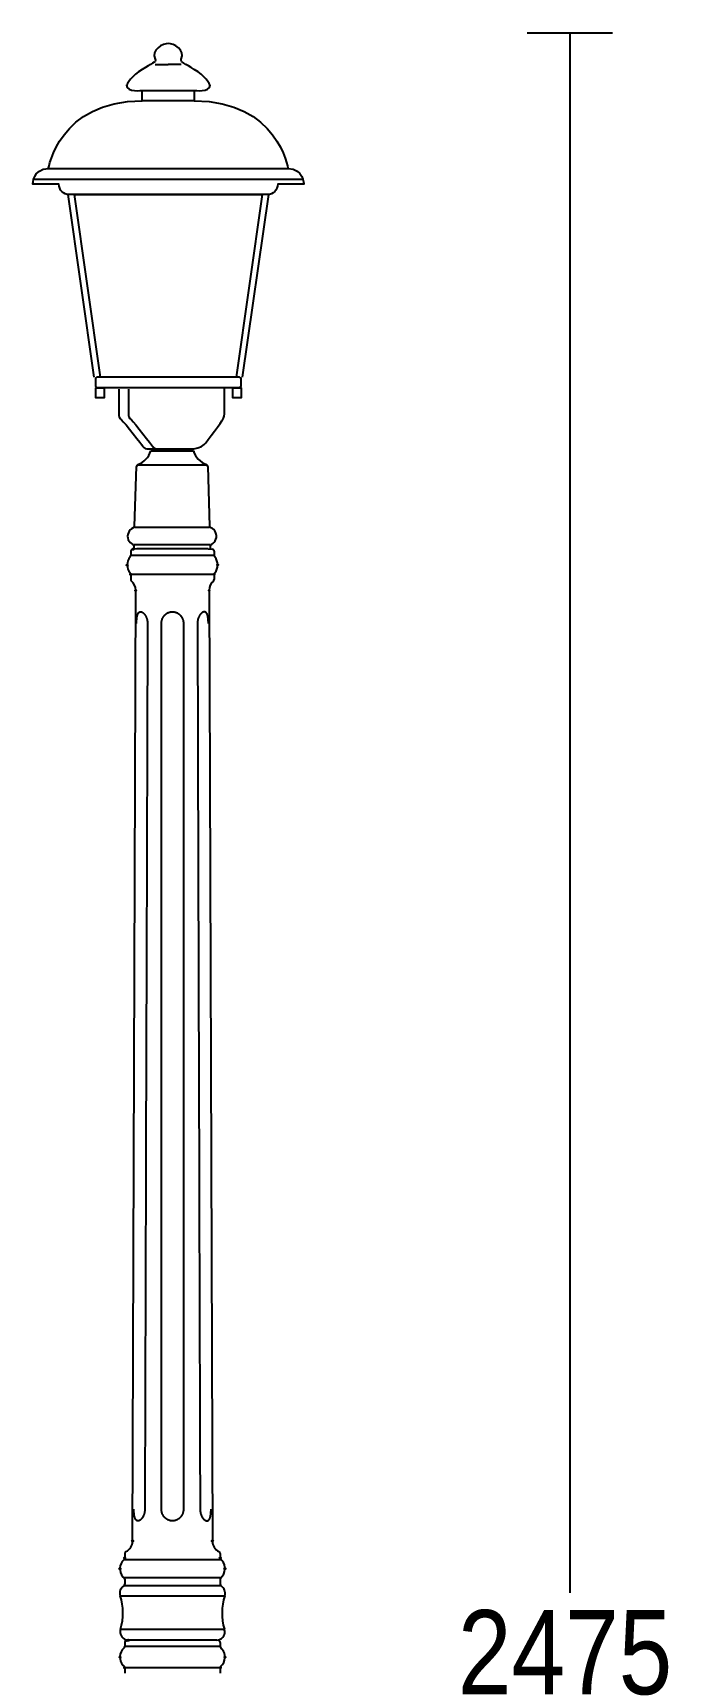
# Model space of a CAD drawing. Extents: x 0 to 64, y 0 to 337.
# Drawn here: x 4.9 to 64.4, y 182.9 to 336.7 of the extents above; entities that cross this region are included whole.
import ezdxf

# ---------------------------------------------------------------- set-up
doc = ezdxf.new("R2010")
doc.units = 0
doc.layers.add('LIVELLO_1', color=160, linetype='Continuous')
doc.styles.add('STD', font='txt')

# ---------------------------------------------------------------- blocks, each defined once
blk = doc.blocks.new('AI9-BLK1')
at = {"layer": 'LIVELLO_1', "color": 7}
for p, q in [((19.18, 168.21), (27.19, 168.21)), ((23.18, 168.21), (23.18, 21.99)), ((-15.68, 165.25), (-14.46, 165.25)), ((-13.24, 165.25), (-14.46, 165.25)), ((-25.7, 155.48), (-3.23, 155.48)), ((-27.16, 154.5), (-1.76, 154.5)), ((-21.4, 135.94), (-23.84, 153.04)), ((-5.08, 153.04), (-7.52, 135.94)), ((-14.11, 127.69), (-17.38, 127.69)), ((-16.11, 129.03), (-14.11, 129.03)), ((-14.11, 129.03), (-12.1, 129.03)), ((-10.83, 127.69), (-14.11, 127.69)), ((-17.62, 121.98), (-17.45, 127.56)), ((-10.76, 127.56), (-10.59, 121.98)), ((-14.11, 121.84), (-17.62, 121.84)), ((-10.59, 121.84), (-14.11, 121.84)), ((-14.11, 120.22), (-17.67, 120.22)), ((-17.67, 119.8), (-17.67, 120.08)), ((-10.54, 120.22), (-14.11, 120.22)), ((-10.54, 120.08), (-10.54, 119.8)), ((-17.98, 119.61), (-17.98, 119.22)), ((-10.16, 119.22), (-17.98, 119.22)), ((-17.41, 119.84), (-17.78, 119.8)), ((-10.73, 119.84), (-17.41, 119.84)), ((-10.96, 119.84), (-17.11, 119.84)), ((-10.73, 119.84), (-10.36, 119.8)), ((-10.16, 119.61), (-10.16, 119.22)), ((-17.98, 117.45), (-17.98, 116.97)), ((-10.16, 117.45), (-17.98, 117.45)), ((-10.16, 117.45), (-10.16, 116.97)), ((-17.81, 26.84), (-17.51, 115.98)), ((-10.63, 115.98), (-10.33, 26.84)), ((-9.53, 25.1), (-18.62, 25.1)), ((-18.55, 25.69), (-18.55, 25.25)), ((-9.59, 25.69), (-9.59, 25.25)), ((-9.53, 23.41), (-18.62, 23.41)), ((-18.55, 23.26), (-18.55, 22.8)), ((-9.59, 23.26), (-9.59, 22.8)), ((-18.97, 21.72), (-9.17, 21.72)), ((-9.5, 22.64), (-18.64, 22.64)), ((-18.94, 18.59), (-9.2, 18.59)), ((-18.55, 17.33), (-18.55, 16.96)), ((-9.59, 16.96), (-18.55, 16.96)), ((-18.35, 17.53), (-18.08, 17.55)), ((-9.91, 17.55), (-18.23, 17.55)), ((-10.06, 17.55), (-18.08, 17.55)), ((-9.79, 17.53), (-10.06, 17.55)), ((-9.59, 17.33), (-9.59, 16.96)), ((-18.55, 14.97), (-18.55, 14.46)), ((-9.59, 14.97), (-18.55, 14.97)), ((-9.59, 14.97), (-9.59, 14.46))]:
    blk.add_line(p, q, dxfattribs=at)
for points in [[(-16.9, 162.81), (-12.02, 162.81), (-12.02, 161.83), (-16.9, 161.83)], [(-21.24, 134.94), (-20.46, 134.94), (-20.46, 133.99), (-21.24, 133.99)], [(-8.4, 134.94), (-7.62, 134.94), (-7.62, 133.99), (-8.4, 133.99)]]:
    blk.add_lwpolyline(points, close=True, dxfattribs=at)
blk.add_lwpolyline([(-20.81, 135.94), (-23.26, 153.04), (-5.66, 153.04), (-8.11, 135.94)], dxfattribs=at)
for centre, radius in [((-17.98, 117.45), 0.0618), ((-10.16, 117.45), 0.0622), ((-10.33, 26.84), 0.0626), ((-19, 24.26), 0.0626), ((-9.15, 24.26), 0.0617), ((-18.35, 17.53), 0.0609), ((-18.23, 17.55), 0.0622), ((-18.55, 14.97), 0.0618)]:
    blk.add_circle(centre, radius, dxfattribs=at)
for centre, major_axis, ratio in [((-18.32, 118.34), (-0.0003, -0.0622), 0.977824), ((-17.78, 119.8), (0.0631, 0), 0.957826), ((-9.82, 118.34), (0.0013, -0.0622), 0.979013), ((-17.51, 115.94), (0.0622, 0), 0.969529), ((-10.63, 115.94), (0.0626, 0), 0.962886), ((-17.81, 26.84), (0.063, 0), 0.986433), ((-18.55, 25.25), (0.0004, -0.0675), 0.914522), ((-9.59, 25.25), (0.0009, -0.0675), 0.933598), ((-18.99, 15.96), (0.0618, 0), 0.9797), ((-9.15, 15.96), (0.0617, 0), 0.980702), ((-9.59, 14.97), (0.063, 0), 0.986433)]:
    blk.add_ellipse(centre, major_axis=major_axis, ratio=ratio, dxfattribs=at)
for points, knots in [([(-12.02, 162.81), (-12.02, 162.81), (-10.55, 162.61), (-10.55, 163.3), (-10.55, 163.3), (-11.04, 164.28), (-12.02, 164.77), (-12.83, 165.34), (-13.4, 165.42), (-13.24, 165.74), (-12.8, 166.62), (-13.97, 167.21), (-14.46, 167.21), (-14.95, 167.21), (-16.12, 166.62), (-15.68, 165.74), (-15.53, 165.42), (-16.09, 165.34), (-16.9, 164.77), (-17.88, 164.28), (-18.37, 163.3), (-18.37, 163.3), (-18.37, 162.61), (-16.9, 162.81), (-16.9, 162.81)], [0, 0, 0, 0, 1, 1, 1, 2, 2, 2, 3, 3, 3, 4, 4, 4, 5, 5, 5, 6, 6, 6, 7, 7, 7, 8, 8, 8, 8]), ([(-12.02, 161.83), (-4.2, 161.83), (-3.23, 155.48), (-3.23, 155.48), (-1.76, 155.48), (-1.76, 154.02), (-1.76, 154.02), (-1.76, 154.02), (-4.2, 154.02), (-4.2, 154.02), (-4.2, 153.48), (-4.64, 153.04), (-5.18, 153.04), (-5.18, 153.04), (-23.74, 153.04), (-23.74, 153.04), (-24.28, 153.04), (-24.72, 153.48), (-24.72, 154.02), (-24.72, 154.02), (-27.16, 154.02), (-27.16, 154.02), (-27.16, 154.02), (-27.16, 155.48), (-25.7, 155.48), (-25.7, 155.48), (-24.72, 161.83), (-16.9, 161.83)], [0, 0, 0, 0, 1, 1, 1, 2, 2, 2, 3, 3, 3, 4, 4, 4, 5, 5, 5, 6, 6, 6, 7, 7, 7, 8, 8, 8, 9, 9, 9, 9]), ([(-21.06, 135.94), (-21.06, 135.94), (-7.87, 135.94), (-7.87, 135.94), (-7.73, 135.94), (-7.62, 135.83), (-7.62, 135.69), (-7.62, 135.69), (-7.62, 135.21), (-7.62, 135.21), (-7.62, 135.07), (-7.73, 134.96), (-7.87, 134.96), (-7.87, 134.96), (-21.06, 134.96), (-21.06, 134.96), (-21.19, 134.96), (-21.3, 135.07), (-21.3, 135.21), (-21.3, 135.21), (-21.3, 135.69), (-21.3, 135.69), (-21.3, 135.83), (-21.19, 135.94), (-21.06, 135.94)], [0, 0, 0, 0, 1, 1, 1, 2, 2, 2, 3, 3, 3, 4, 4, 4, 5, 5, 5, 6, 6, 6, 7, 7, 7, 8, 8, 8, 8]), ([(-19.1, 134.8), (-19.1, 134.8), (-19.1, 132.37), (-19.1, 132.37), (-19.1, 132.37), (-19.1, 132.11), (-18.84, 131.92), (-18.57, 131.72), (-16.87, 129.48), (-16.87, 129.48), (-16.87, 129.48), (-16.67, 129.22), (-16.47, 129.22), (-16.47, 129.22), (-12.07, 129.22), (-12.07, 129.22), (-12.07, 129.22), (-11.35, 129.36), (-11.09, 129.62), (-10.82, 129.88), (-9.38, 131.92), (-9.38, 131.92), (-9.38, 131.92), (-9.18, 132.18), (-9.18, 132.51), (-9.18, 132.51), (-9.18, 134.87), (-9.18, 134.87)], [0, 0, 0, 0, 1, 1, 1, 2, 2, 2, 3, 3, 3, 4, 4, 4, 5, 5, 5, 6, 6, 6, 7, 7, 7, 8, 8, 8, 9, 9, 9, 9]), ([(-18.18, 134.8), (-18.18, 134.8), (-18.18, 132.37), (-18.18, 132.37), (-18.18, 132.37), (-18.18, 132.11), (-17.92, 131.92), (-17.66, 131.72), (-15.95, 129.48), (-15.95, 129.48), (-15.95, 129.48), (-15.82, 129.22), (-15.55, 129.22), (-15.55, 129.22), (-12.07, 129.22), (-12.07, 129.22), (-12.07, 129.22), (-11.35, 129.36), (-11.09, 129.62), (-10.82, 129.88), (-9.38, 131.92), (-9.38, 131.92), (-9.38, 131.92), (-9.18, 132.18), (-9.18, 132.51), (-9.18, 132.51), (-9.18, 134.87), (-9.18, 134.87)], [0, 0, 0, 0, 1, 1, 1, 2, 2, 2, 3, 3, 3, 4, 4, 4, 5, 5, 5, 6, 6, 6, 7, 7, 7, 8, 8, 8, 9, 9, 9, 9]), ([(-17.75, 121.81), (-18.18, 121.63), (-18.38, 121.14), (-18.21, 120.7), (-18.13, 120.51), (-17.98, 120.36), (-17.79, 120.26)], [0, 0, 0, 0, 1, 1, 1, 2, 2, 2, 2]), ([(-10.42, 120.26), (-10, 120.47), (-9.83, 120.97), (-10.02, 121.39), (-10.11, 121.58), (-10.27, 121.73), (-10.47, 121.81)], [0, 0, 0, 0, 1, 1, 1, 2, 2, 2, 2]), ([(-17.44, 112.85), (-17.44, 112.89), (-17.44, 112.93), (-17.44, 112.97), (-17.44, 113.01), (-17.44, 113.05), (-17.43, 113.08), (-17.43, 113.11), (-17.43, 113.14), (-17.43, 113.17), (-17.42, 113.2), (-17.42, 113.23), (-17.42, 113.25), (-17.42, 113.27), (-17.42, 113.29), (-17.42, 113.31), (-17.41, 113.33), (-17.41, 113.34), (-17.41, 113.36), (-17.4, 113.38), (-17.4, 113.4), (-17.4, 113.42), (-17.4, 113.44), (-17.39, 113.46), (-17.39, 113.47), (-17.39, 113.49), (-17.38, 113.51), (-17.38, 113.53), (-17.38, 113.54), (-17.37, 113.56), (-17.37, 113.58), (-17.36, 113.59), (-17.36, 113.61), (-17.36, 113.63), (-17.35, 113.64), (-17.35, 113.66), (-17.34, 113.67), (-17.34, 113.68), (-17.33, 113.7), (-17.33, 113.71), (-17.32, 113.72), (-17.32, 113.73), (-17.31, 113.75), (-17.31, 113.76), (-17.3, 113.77), (-17.29, 113.78), (-17.29, 113.79), (-17.28, 113.8), (-17.27, 113.81), (-17.27, 113.82), (-17.26, 113.83), (-17.26, 113.84), (-17.25, 113.85), (-17.24, 113.85), (-17.24, 113.86), (-17.23, 113.87), (-17.22, 113.87), (-17.21, 113.88), (-17.21, 113.89), (-17.2, 113.89), (-17.2, 113.9), (-17.19, 113.9), (-17.18, 113.91), (-17.17, 113.91), (-17.17, 113.92), (-17.16, 113.92), (-17.15, 113.92), (-17.14, 113.93), (-17.13, 113.93), (-17.13, 113.93), (-17.12, 113.93), (-17.11, 113.94), (-17.11, 113.94), (-17.1, 113.94), (-17.09, 113.94), (-17.08, 113.94), (-17.07, 113.95), (-17.06, 113.95), (-17.05, 113.95), (-17.05, 113.95), (-17.04, 113.95), (-17.03, 113.94), (-17.02, 113.94), (-17.01, 113.94), (-17, 113.94), (-16.99, 113.94), (-16.99, 113.93), (-16.98, 113.93), (-16.97, 113.93), (-16.96, 113.93), (-16.95, 113.92), (-16.94, 113.92), (-16.93, 113.92), (-16.92, 113.91), (-16.92, 113.91), (-16.9, 113.9), (-16.9, 113.9), (-16.89, 113.89), (-16.88, 113.88), (-16.87, 113.88), (-16.86, 113.87), (-16.85, 113.87), (-16.84, 113.86), (-16.83, 113.85), (-16.82, 113.85), (-16.81, 113.84), (-16.8, 113.83), (-16.79, 113.82), (-16.78, 113.81), (-16.77, 113.8), (-16.76, 113.79), (-16.75, 113.78), (-16.74, 113.77), (-16.73, 113.76), (-16.72, 113.75), (-16.71, 113.74), (-16.7, 113.72), (-16.69, 113.71), (-16.68, 113.7), (-16.67, 113.68), (-16.66, 113.67), (-16.65, 113.66), (-16.64, 113.64), (-16.63, 113.63), (-16.62, 113.61), (-16.61, 113.6), (-16.6, 113.58), (-16.59, 113.56), (-16.58, 113.55), (-16.57, 113.53), (-16.56, 113.51), (-16.55, 113.49), (-16.55, 113.47), (-16.54, 113.46), (-16.53, 113.44), (-16.52, 113.42), (-16.51, 113.4), (-16.51, 113.38), (-16.5, 113.36), (-16.49, 113.34), (-16.49, 113.33), (-16.48, 113.31), (-16.47, 113.29), (-16.47, 113.27), (-16.47, 113.25), (-16.46, 113.23), (-16.45, 113.2), (-16.45, 113.17), (-16.44, 113.14), (-16.43, 113.11), (-16.43, 113.09), (-16.43, 113.05), (-16.42, 113.01), (-16.42, 112.97), (-16.41, 112.93), (-16.41, 112.89), (-16.41, 112.85)], [0, 0, 0, 0, 1, 1, 1, 2, 2, 2, 3, 3, 3, 4, 4, 4, 5, 5, 5, 6, 6, 6, 7, 7, 7, 8, 8, 8, 9, 9, 9, 10, 10, 10, 11, 11, 11, 12, 12, 12, 13, 13, 13, 14, 14, 14, 15, 15, 15, 16, 16, 16, 17, 17, 17, 18, 18, 18, 19, 19, 19, 20, 20, 20, 21, 21, 21, 22, 22, 22, 23, 23, 23, 24, 24, 24, 25, 25, 25, 26, 26, 26, 27, 27, 27, 28, 28, 28, 29, 29, 29, 30, 30, 30, 31, 31, 31, 32, 32, 32, 33, 33, 33, 34, 34, 34, 35, 35, 35, 36, 36, 36, 37, 37, 37, 38, 38, 38, 39, 39, 39, 40, 40, 40, 41, 41, 41, 42, 42, 42, 43, 43, 43, 44, 44, 44, 45, 45, 45, 46, 46, 46, 47, 47, 47, 48, 48, 48, 49, 49, 49, 50, 50, 50, 51, 51, 51, 52, 52, 52, 52]), ([(-15.1, 112.85), (-15.1, 112.89), (-15.09, 112.93), (-15.09, 112.97), (-15.09, 113), (-15.08, 113.04), (-15.08, 113.07), (-15.07, 113.1), (-15.06, 113.12), (-15.06, 113.15), (-15.05, 113.18), (-15.04, 113.2), (-15.04, 113.23), (-15.03, 113.25), (-15.02, 113.26), (-15.02, 113.28), (-15.01, 113.3), (-15, 113.32), (-14.99, 113.33), (-14.98, 113.35), (-14.97, 113.37), (-14.96, 113.39), (-14.96, 113.41), (-14.95, 113.42), (-14.94, 113.44), (-14.93, 113.46), (-14.92, 113.47), (-14.91, 113.49), (-14.89, 113.51), (-14.88, 113.52), (-14.87, 113.54), (-14.86, 113.56), (-14.84, 113.57), (-14.83, 113.59), (-14.82, 113.6), (-14.81, 113.62), (-14.79, 113.63), (-14.78, 113.64), (-14.76, 113.66), (-14.75, 113.67), (-14.74, 113.68), (-14.72, 113.7), (-14.71, 113.71), (-14.7, 113.72), (-14.68, 113.73), (-14.67, 113.74), (-14.65, 113.76), (-14.64, 113.77), (-14.62, 113.78), (-14.6, 113.79), (-14.59, 113.8), (-14.58, 113.8), (-14.56, 113.81), (-14.54, 113.82), (-14.53, 113.83), (-14.51, 113.84), (-14.5, 113.85), (-14.48, 113.85), (-14.47, 113.86), (-14.45, 113.87), (-14.44, 113.87), (-14.43, 113.88), (-14.41, 113.88), (-14.4, 113.89), (-14.38, 113.89), (-14.37, 113.9), (-14.36, 113.9), (-14.34, 113.91), (-14.32, 113.92), (-14.3, 113.92), (-14.28, 113.92), (-14.26, 113.93), (-14.23, 113.93), (-14.21, 113.93), (-14.18, 113.94), (-14.16, 113.94), (-14.13, 113.94), (-14.1, 113.95), (-14.07, 113.95)], [0, 0, 0, 0, 1, 1, 1, 2, 2, 2, 3, 3, 3, 4, 4, 4, 5, 5, 5, 6, 6, 6, 7, 7, 7, 8, 8, 8, 9, 9, 9, 10, 10, 10, 11, 11, 11, 12, 12, 12, 13, 13, 13, 14, 14, 14, 15, 15, 15, 16, 16, 16, 17, 17, 17, 18, 18, 18, 19, 19, 19, 20, 20, 20, 21, 21, 21, 22, 22, 22, 23, 23, 23, 24, 24, 24, 25, 25, 25, 26, 26, 26, 26]), ([(-14.07, 113.95), (-14.04, 113.95), (-14.01, 113.94), (-13.98, 113.94), (-13.96, 113.94), (-13.93, 113.93), (-13.91, 113.93), (-13.89, 113.93), (-13.86, 113.92), (-13.85, 113.92), (-13.82, 113.92), (-13.81, 113.91), (-13.78, 113.9), (-13.77, 113.9), (-13.76, 113.89), (-13.74, 113.89), (-13.73, 113.88), (-13.71, 113.88), (-13.7, 113.87), (-13.69, 113.87), (-13.67, 113.86), (-13.65, 113.85), (-13.64, 113.85), (-13.63, 113.84), (-13.61, 113.83), (-13.6, 113.82), (-13.58, 113.81), (-13.56, 113.8), (-13.55, 113.8), (-13.53, 113.79), (-13.52, 113.78), (-13.51, 113.77), (-13.49, 113.76), (-13.48, 113.74), (-13.46, 113.73), (-13.45, 113.72), (-13.43, 113.71), (-13.42, 113.7), (-13.4, 113.69), (-13.39, 113.67), (-13.37, 113.66), (-13.36, 113.64), (-13.35, 113.63), (-13.33, 113.62), (-13.32, 113.6), (-13.31, 113.59), (-13.29, 113.57), (-13.28, 113.56), (-13.27, 113.54), (-13.26, 113.53), (-13.25, 113.51), (-13.24, 113.49), (-13.23, 113.47), (-13.21, 113.46), (-13.2, 113.44), (-13.19, 113.42), (-13.19, 113.41), (-13.17, 113.39), (-13.17, 113.37), (-13.16, 113.35), (-13.15, 113.33), (-13.14, 113.32), (-13.13, 113.3), (-13.13, 113.28), (-13.12, 113.26), (-13.11, 113.25), (-13.1, 113.23), (-13.1, 113.2), (-13.09, 113.18), (-13.08, 113.15), (-13.07, 113.12), (-13.07, 113.1), (-13.06, 113.07), (-13.06, 113.04), (-13.05, 113), (-13.05, 112.97), (-13.05, 112.93), (-13.04, 112.89), (-13.04, 112.85)], [0, 0, 0, 0, 1, 1, 1, 2, 2, 2, 3, 3, 3, 4, 4, 4, 5, 5, 5, 6, 6, 6, 7, 7, 7, 8, 8, 8, 9, 9, 9, 10, 10, 10, 11, 11, 11, 12, 12, 12, 13, 13, 13, 14, 14, 14, 15, 15, 15, 16, 16, 16, 17, 17, 17, 18, 18, 18, 19, 19, 19, 20, 20, 20, 21, 21, 21, 22, 22, 22, 23, 23, 23, 24, 24, 24, 25, 25, 25, 26, 26, 26, 26]), ([(-10.7, 112.85), (-10.7, 112.89), (-10.7, 112.93), (-10.7, 112.97), (-10.7, 113.01), (-10.71, 113.05), (-10.71, 113.08), (-10.71, 113.11), (-10.71, 113.14), (-10.71, 113.17), (-10.72, 113.2), (-10.72, 113.23), (-10.72, 113.25), (-10.72, 113.27), (-10.72, 113.29), (-10.72, 113.31), (-10.73, 113.33), (-10.73, 113.34), (-10.73, 113.36), (-10.73, 113.38), (-10.74, 113.4), (-10.74, 113.42), (-10.74, 113.44), (-10.75, 113.46), (-10.75, 113.47), (-10.75, 113.49), (-10.76, 113.51), (-10.76, 113.53), (-10.76, 113.55), (-10.77, 113.56), (-10.77, 113.58), (-10.77, 113.59), (-10.78, 113.61), (-10.78, 113.63), (-10.79, 113.64), (-10.8, 113.66), (-10.8, 113.67), (-10.8, 113.68), (-10.81, 113.7), (-10.81, 113.71), (-10.82, 113.72), (-10.82, 113.74), (-10.83, 113.75), (-10.84, 113.76), (-10.84, 113.77), (-10.85, 113.78), (-10.85, 113.79), (-10.86, 113.8), (-10.87, 113.81), (-10.87, 113.82), (-10.88, 113.83), (-10.89, 113.84), (-10.89, 113.85), (-10.9, 113.85), (-10.9, 113.86), (-10.91, 113.87), (-10.92, 113.87), (-10.92, 113.88), (-10.93, 113.89), (-10.94, 113.89), (-10.94, 113.9), (-10.95, 113.9), (-10.96, 113.91), (-10.97, 113.91), (-10.97, 113.92), (-10.98, 113.92), (-10.99, 113.92), (-11, 113.93), (-11, 113.93), (-11.01, 113.93), (-11.02, 113.93), (-11.03, 113.94), (-11.03, 113.94), (-11.04, 113.94), (-11.05, 113.94), (-11.06, 113.94), (-11.07, 113.95), (-11.08, 113.95), (-11.08, 113.95), (-11.09, 113.95), (-11.1, 113.95), (-11.11, 113.94), (-11.12, 113.94), (-11.13, 113.94), (-11.14, 113.94), (-11.14, 113.94), (-11.15, 113.93), (-11.16, 113.93), (-11.17, 113.93), (-11.18, 113.93), (-11.19, 113.92), (-11.2, 113.92), (-11.21, 113.92), (-11.22, 113.91), (-11.23, 113.91), (-11.24, 113.9), (-11.24, 113.9), (-11.26, 113.89), (-11.26, 113.88), (-11.28, 113.88), (-11.28, 113.87), (-11.29, 113.87), (-11.3, 113.86), (-11.31, 113.85), (-11.32, 113.85), (-11.33, 113.84), (-11.34, 113.83), (-11.35, 113.82), (-11.36, 113.81), (-11.37, 113.8), (-11.38, 113.79), (-11.39, 113.78), (-11.4, 113.77), (-11.41, 113.76), (-11.42, 113.75), (-11.43, 113.74), (-11.44, 113.72), (-11.45, 113.71), (-11.46, 113.7), (-11.47, 113.68), (-11.48, 113.67), (-11.5, 113.66), (-11.5, 113.64), (-11.51, 113.63), (-11.52, 113.61), (-11.53, 113.59), (-11.54, 113.58), (-11.55, 113.56), (-11.56, 113.55), (-11.57, 113.53), (-11.58, 113.51), (-11.58, 113.49), (-11.59, 113.47), (-11.6, 113.46), (-11.61, 113.44), (-11.62, 113.42), (-11.63, 113.4), (-11.64, 113.38), (-11.64, 113.36), (-11.65, 113.34), (-11.65, 113.33), (-11.66, 113.31), (-11.66, 113.29), (-11.67, 113.27), (-11.68, 113.25), (-11.68, 113.23), (-11.69, 113.2), (-11.7, 113.17), (-11.7, 113.14), (-11.71, 113.11), (-11.71, 113.08), (-11.71, 113.05), (-11.72, 113.01), (-11.72, 112.97), (-11.72, 112.93), (-11.72, 112.89), (-11.72, 112.85)], [0, 0, 0, 0, 1, 1, 1, 2, 2, 2, 3, 3, 3, 4, 4, 4, 5, 5, 5, 6, 6, 6, 7, 7, 7, 8, 8, 8, 9, 9, 9, 10, 10, 10, 11, 11, 11, 12, 12, 12, 13, 13, 13, 14, 14, 14, 15, 15, 15, 16, 16, 16, 17, 17, 17, 18, 18, 18, 19, 19, 19, 20, 20, 20, 21, 21, 21, 22, 22, 22, 23, 23, 23, 24, 24, 24, 25, 25, 25, 26, 26, 26, 27, 27, 27, 28, 28, 28, 29, 29, 29, 30, 30, 30, 31, 31, 31, 32, 32, 32, 33, 33, 33, 34, 34, 34, 35, 35, 35, 36, 36, 36, 37, 37, 37, 38, 38, 38, 39, 39, 39, 40, 40, 40, 41, 41, 41, 42, 42, 42, 43, 43, 43, 44, 44, 44, 45, 45, 45, 46, 46, 46, 47, 47, 47, 48, 48, 48, 49, 49, 49, 50, 50, 50, 51, 51, 51, 52, 52, 52, 52]), ([(-16.41, 112.85), (-16.45, 99.01), (-16.49, 85.18), (-16.54, 71.34), (-16.58, 57.5), (-16.62, 43.67), (-16.66, 29.83)], [0, 0, 0, 0, 1, 1, 1, 2, 2, 2, 2]), ([(-15.1, 29.83), (-15.1, 43.67), (-15.1, 57.5), (-15.1, 71.34), (-15.1, 85.18), (-15.1, 99.01), (-15.1, 112.85)], [0, 0, 0, 0, 1, 1, 1, 2, 2, 2, 2]), ([(-13.04, 112.85), (-13.04, 99.01), (-13.04, 85.18), (-13.04, 71.34), (-13.04, 57.5), (-13.04, 43.67), (-13.04, 29.83)], [0, 0, 0, 0, 1, 1, 1, 2, 2, 2, 2]), ([(-11.72, 112.85), (-11.69, 99.01), (-11.65, 85.18), (-11.6, 71.34), (-11.56, 57.5), (-11.52, 43.67), (-11.48, 29.83)], [0, 0, 0, 0, 1, 1, 1, 2, 2, 2, 2]), ([(-16.66, 29.83), (-16.66, 29.79), (-16.66, 29.75), (-16.66, 29.71), (-16.67, 29.67), (-16.67, 29.64), (-16.68, 29.6), (-16.68, 29.57), (-16.69, 29.54), (-16.7, 29.51), (-16.7, 29.48), (-16.71, 29.45), (-16.71, 29.43), (-16.72, 29.41), (-16.72, 29.39), (-16.73, 29.37), (-16.74, 29.35), (-16.74, 29.34), (-16.75, 29.32), (-16.75, 29.3), (-16.76, 29.28), (-16.77, 29.26), (-16.78, 29.24), (-16.79, 29.22), (-16.79, 29.2), (-16.8, 29.19), (-16.81, 29.17), (-16.82, 29.15), (-16.83, 29.14), (-16.83, 29.12), (-16.85, 29.1), (-16.85, 29.09), (-16.86, 29.07), (-16.87, 29.06), (-16.88, 29.04), (-16.89, 29.03), (-16.9, 29.01), (-16.91, 29), (-16.92, 28.99), (-16.93, 28.98), (-16.94, 28.97), (-16.95, 28.95), (-16.96, 28.94), (-16.97, 28.93), (-16.98, 28.92), (-16.99, 28.91), (-17, 28.9), (-17.01, 28.89), (-17.02, 28.88), (-17.03, 28.87), (-17.04, 28.86), (-17.05, 28.85), (-17.06, 28.84), (-17.07, 28.83), (-17.08, 28.83), (-17.09, 28.82), (-17.1, 28.81), (-17.11, 28.81), (-17.12, 28.8), (-17.13, 28.79), (-17.13, 28.79), (-17.14, 28.79), (-17.16, 28.78), (-17.16, 28.77), (-17.17, 28.77), (-17.18, 28.76), (-17.19, 28.76), (-17.2, 28.76), (-17.21, 28.76), (-17.22, 28.75), (-17.23, 28.75), (-17.23, 28.74), (-17.24, 28.74), (-17.25, 28.74), (-17.26, 28.74), (-17.27, 28.74), (-17.28, 28.74), (-17.29, 28.74), (-17.3, 28.74), (-17.3, 28.74), (-17.32, 28.74), (-17.32, 28.74), (-17.33, 28.74), (-17.34, 28.74), (-17.35, 28.74), (-17.36, 28.74), (-17.36, 28.74), (-17.37, 28.75), (-17.38, 28.75), (-17.39, 28.75), (-17.39, 28.76), (-17.4, 28.76), (-17.41, 28.76), (-17.42, 28.77), (-17.42, 28.77), (-17.43, 28.77), (-17.44, 28.78), (-17.45, 28.79), (-17.45, 28.79), (-17.46, 28.8), (-17.47, 28.81), (-17.47, 28.81), (-17.48, 28.82), (-17.49, 28.82), (-17.5, 28.83), (-17.5, 28.84), (-17.51, 28.85), (-17.52, 28.86), (-17.52, 28.87), (-17.53, 28.88), (-17.54, 28.89), (-17.54, 28.9), (-17.55, 28.91), (-17.55, 28.92), (-17.56, 28.93), (-17.56, 28.94), (-17.57, 28.96), (-17.58, 28.97), (-17.58, 28.98), (-17.58, 28.99), (-17.59, 29.01), (-17.59, 29.02), (-17.6, 29.04), (-17.6, 29.05), (-17.61, 29.07), (-17.61, 29.09), (-17.62, 29.1), (-17.62, 29.11), (-17.62, 29.13), (-17.63, 29.15), (-17.63, 29.17), (-17.64, 29.18), (-17.64, 29.2), (-17.64, 29.22), (-17.65, 29.24), (-17.65, 29.26), (-17.65, 29.28), (-17.66, 29.29), (-17.66, 29.31), (-17.66, 29.33), (-17.66, 29.35), (-17.67, 29.37), (-17.67, 29.39), (-17.67, 29.41), (-17.67, 29.43), (-17.67, 29.45), (-17.68, 29.48), (-17.68, 29.51), (-17.68, 29.53), (-17.68, 29.57), (-17.68, 29.59), (-17.69, 29.63), (-17.69, 29.67), (-17.69, 29.71), (-17.69, 29.75), (-17.69, 29.79), (-17.69, 29.83)], [0, 0, 0, 0, 1, 1, 1, 2, 2, 2, 3, 3, 3, 4, 4, 4, 5, 5, 5, 6, 6, 6, 7, 7, 7, 8, 8, 8, 9, 9, 9, 10, 10, 10, 11, 11, 11, 12, 12, 12, 13, 13, 13, 14, 14, 14, 15, 15, 15, 16, 16, 16, 17, 17, 17, 18, 18, 18, 19, 19, 19, 20, 20, 20, 21, 21, 21, 22, 22, 22, 23, 23, 23, 24, 24, 24, 25, 25, 25, 26, 26, 26, 27, 27, 27, 28, 28, 28, 29, 29, 29, 30, 30, 30, 31, 31, 31, 32, 32, 32, 33, 33, 33, 34, 34, 34, 35, 35, 35, 36, 36, 36, 37, 37, 37, 38, 38, 38, 39, 39, 39, 40, 40, 40, 41, 41, 41, 42, 42, 42, 43, 43, 43, 44, 44, 44, 45, 45, 45, 46, 46, 46, 47, 47, 47, 48, 48, 48, 49, 49, 49, 50, 50, 50, 51, 51, 51, 52, 52, 52, 52]), ([(-14.07, 28.74), (-14.1, 28.74), (-14.13, 28.74), (-14.16, 28.74), (-14.19, 28.74), (-14.22, 28.75), (-14.25, 28.75), (-14.27, 28.76), (-14.29, 28.76), (-14.31, 28.77), (-14.33, 28.77), (-14.36, 28.78), (-14.38, 28.79), (-14.39, 28.79), (-14.41, 28.8), (-14.42, 28.8), (-14.44, 28.81), (-14.45, 28.81), (-14.47, 28.82), (-14.48, 28.83), (-14.5, 28.84), (-14.52, 28.84), (-14.53, 28.85), (-14.55, 28.86), (-14.56, 28.87), (-14.58, 28.88), (-14.6, 28.89), (-14.61, 28.9), (-14.63, 28.91), (-14.65, 28.92), (-14.66, 28.93), (-14.68, 28.95), (-14.69, 28.96), (-14.71, 28.97), (-14.72, 28.98), (-14.74, 29), (-14.75, 29.01), (-14.77, 29.03), (-14.78, 29.04), (-14.8, 29.06), (-14.81, 29.07), (-14.83, 29.09), (-14.84, 29.1), (-14.86, 29.12), (-14.87, 29.14), (-14.88, 29.15), (-14.89, 29.17), (-14.91, 29.19), (-14.92, 29.2), (-14.93, 29.22), (-14.94, 29.24), (-14.95, 29.26), (-14.96, 29.28), (-14.97, 29.3), (-14.98, 29.32), (-14.99, 29.34), (-15, 29.35), (-15.01, 29.37), (-15.02, 29.39), (-15.02, 29.41), (-15.03, 29.43), (-15.04, 29.46), (-15.05, 29.48), (-15.06, 29.51), (-15.06, 29.54), (-15.07, 29.57), (-15.08, 29.6), (-15.08, 29.63), (-15.09, 29.67), (-15.09, 29.71), (-15.1, 29.75), (-15.1, 29.79), (-15.1, 29.83)], [0, 0, 0, 0, 1, 1, 1, 2, 2, 2, 3, 3, 3, 4, 4, 4, 5, 5, 5, 6, 6, 6, 7, 7, 7, 8, 8, 8, 9, 9, 9, 10, 10, 10, 11, 11, 11, 12, 12, 12, 13, 13, 13, 14, 14, 14, 15, 15, 15, 16, 16, 16, 17, 17, 17, 18, 18, 18, 19, 19, 19, 20, 20, 20, 21, 21, 21, 22, 22, 22, 23, 23, 23, 24, 24, 24, 24]), ([(-13.04, 29.83), (-13.04, 29.79), (-13.04, 29.75), (-13.05, 29.71), (-13.05, 29.67), (-13.05, 29.63), (-13.06, 29.6), (-13.07, 29.57), (-13.07, 29.54), (-13.09, 29.51), (-13.09, 29.48), (-13.1, 29.45), (-13.11, 29.43), (-13.12, 29.41), (-13.12, 29.39), (-13.13, 29.37), (-13.14, 29.35), (-13.15, 29.34), (-13.16, 29.32), (-13.17, 29.3), (-13.18, 29.28), (-13.19, 29.26), (-13.2, 29.24), (-13.21, 29.22), (-13.22, 29.2), (-13.23, 29.19), (-13.25, 29.17), (-13.26, 29.15), (-13.27, 29.14), (-13.29, 29.12), (-13.3, 29.1), (-13.31, 29.09), (-13.33, 29.07), (-13.34, 29.05), (-13.36, 29.04), (-13.37, 29.02), (-13.39, 29.01), (-13.4, 29), (-13.42, 28.98), (-13.43, 28.97), (-13.45, 28.96), (-13.46, 28.94), (-13.48, 28.93), (-13.5, 28.92), (-13.51, 28.91), (-13.53, 28.9), (-13.54, 28.89), (-13.56, 28.88), (-13.58, 28.87), (-13.59, 28.86), (-13.61, 28.85), (-13.63, 28.84), (-13.64, 28.84), (-13.65, 28.83), (-13.67, 28.82), (-13.69, 28.81), (-13.7, 28.81), (-13.72, 28.8), (-13.73, 28.8), (-13.75, 28.79), (-13.76, 28.79), (-13.78, 28.78), (-13.81, 28.77), (-13.83, 28.77), (-13.85, 28.76), (-13.87, 28.76), (-13.89, 28.75), (-13.92, 28.75), (-13.95, 28.74), (-13.98, 28.74), (-14.01, 28.74), (-14.04, 28.74), (-14.07, 28.74)], [0, 0, 0, 0, 1, 1, 1, 2, 2, 2, 3, 3, 3, 4, 4, 4, 5, 5, 5, 6, 6, 6, 7, 7, 7, 8, 8, 8, 9, 9, 9, 10, 10, 10, 11, 11, 11, 12, 12, 12, 13, 13, 13, 14, 14, 14, 15, 15, 15, 16, 16, 16, 17, 17, 17, 18, 18, 18, 19, 19, 19, 20, 20, 20, 21, 21, 21, 22, 22, 22, 23, 23, 23, 24, 24, 24, 24]), ([(-11.48, 29.83), (-11.48, 29.79), (-11.48, 29.75), (-11.48, 29.71), (-11.47, 29.67), (-11.47, 29.64), (-11.46, 29.6), (-11.46, 29.57), (-11.45, 29.54), (-11.45, 29.51), (-11.44, 29.48), (-11.43, 29.45), (-11.43, 29.43), (-11.42, 29.41), (-11.42, 29.39), (-11.41, 29.37), (-11.4, 29.35), (-11.4, 29.34), (-11.39, 29.32), (-11.38, 29.3), (-11.38, 29.28), (-11.37, 29.26), (-11.36, 29.24), (-11.35, 29.22), (-11.35, 29.2), (-11.34, 29.19), (-11.33, 29.17), (-11.32, 29.15), (-11.31, 29.14), (-11.3, 29.12), (-11.3, 29.1), (-11.28, 29.09), (-11.28, 29.07), (-11.27, 29.06), (-11.26, 29.05), (-11.25, 29.03), (-11.24, 29.01), (-11.23, 29), (-11.22, 28.99), (-11.21, 28.98), (-11.2, 28.97), (-11.19, 28.95), (-11.18, 28.94), (-11.17, 28.93), (-11.16, 28.92), (-11.15, 28.91), (-11.14, 28.9), (-11.13, 28.89), (-11.12, 28.88), (-11.11, 28.87), (-11.1, 28.86), (-11.09, 28.85), (-11.08, 28.84), (-11.07, 28.84), (-11.06, 28.83), (-11.05, 28.82), (-11.04, 28.81), (-11.03, 28.81), (-11.02, 28.8), (-11.02, 28.79), (-11, 28.79), (-11, 28.79), (-10.98, 28.78), (-10.98, 28.77), (-10.97, 28.77), (-10.96, 28.76), (-10.95, 28.76), (-10.94, 28.76), (-10.93, 28.76), (-10.92, 28.75), (-10.91, 28.75), (-10.91, 28.74), (-10.89, 28.74), (-10.89, 28.74), (-10.88, 28.74), (-10.87, 28.74), (-10.86, 28.74), (-10.85, 28.74), (-10.84, 28.74), (-10.84, 28.74), (-10.82, 28.74), (-10.82, 28.74), (-10.81, 28.74), (-10.8, 28.74), (-10.79, 28.74), (-10.79, 28.74), (-10.77, 28.74), (-10.77, 28.75), (-10.76, 28.75), (-10.75, 28.75), (-10.75, 28.76), (-10.74, 28.76), (-10.73, 28.76), (-10.72, 28.77), (-10.72, 28.77), (-10.71, 28.77), (-10.7, 28.78), (-10.69, 28.79), (-10.69, 28.79), (-10.68, 28.8), (-10.67, 28.81), (-10.67, 28.81), (-10.66, 28.82), (-10.65, 28.82), (-10.64, 28.83), (-10.64, 28.84), (-10.63, 28.85), (-10.63, 28.86), (-10.62, 28.87), (-10.61, 28.88), (-10.61, 28.89), (-10.6, 28.9), (-10.59, 28.91), (-10.59, 28.92), (-10.58, 28.93), (-10.58, 28.94), (-10.57, 28.96), (-10.57, 28.97), (-10.56, 28.98), (-10.56, 28.99), (-10.55, 29.01), (-10.54, 29.02), (-10.54, 29.04), (-10.54, 29.05), (-10.53, 29.07), (-10.53, 29.09), (-10.52, 29.1), (-10.52, 29.12), (-10.51, 29.13), (-10.51, 29.15), (-10.51, 29.17), (-10.5, 29.18), (-10.5, 29.2), (-10.49, 29.22), (-10.49, 29.24), (-10.49, 29.26), (-10.49, 29.28), (-10.48, 29.3), (-10.48, 29.31), (-10.48, 29.33), (-10.48, 29.35), (-10.47, 29.37), (-10.47, 29.39), (-10.47, 29.41), (-10.47, 29.43), (-10.46, 29.45), (-10.46, 29.48), (-10.46, 29.51), (-10.46, 29.54), (-10.46, 29.57), (-10.46, 29.59), (-10.45, 29.63), (-10.45, 29.67), (-10.45, 29.71), (-10.45, 29.75), (-10.45, 29.79), (-10.45, 29.83)], [0, 0, 0, 0, 1, 1, 1, 2, 2, 2, 3, 3, 3, 4, 4, 4, 5, 5, 5, 6, 6, 6, 7, 7, 7, 8, 8, 8, 9, 9, 9, 10, 10, 10, 11, 11, 11, 12, 12, 12, 13, 13, 13, 14, 14, 14, 15, 15, 15, 16, 16, 16, 17, 17, 17, 18, 18, 18, 19, 19, 19, 20, 20, 20, 21, 21, 21, 22, 22, 22, 23, 23, 23, 24, 24, 24, 25, 25, 25, 26, 26, 26, 27, 27, 27, 28, 28, 28, 29, 29, 29, 30, 30, 30, 31, 31, 31, 32, 32, 32, 33, 33, 33, 34, 34, 34, 35, 35, 35, 36, 36, 36, 37, 37, 37, 38, 38, 38, 39, 39, 39, 40, 40, 40, 41, 41, 41, 42, 42, 42, 43, 43, 43, 44, 44, 44, 45, 45, 45, 46, 46, 46, 47, 47, 47, 48, 48, 48, 49, 49, 49, 50, 50, 50, 51, 51, 51, 52, 52, 52, 52]), ([(-18.62, 25.1), (-19.08, 24.69), (-19.12, 23.97), (-18.71, 23.5), (-18.68, 23.47), (-18.65, 23.44), (-18.62, 23.41)], [0, 0, 0, 0, 1, 1, 1, 2, 2, 2, 2]), ([(-9.53, 23.41), (-9.06, 23.83), (-9.02, 24.54), (-9.43, 25.01), (-9.46, 25.04), (-9.49, 25.07), (-9.53, 25.1)], [0, 0, 0, 0, 1, 1, 1, 2, 2, 2, 2]), ([(-18.94, 18.59), (-19.08, 18.17), (-18.84, 17.72), (-18.42, 17.59), (-18.35, 17.57), (-18.3, 17.56), (-18.23, 17.55)], [0, 0, 0, 0, 1, 1, 1, 2, 2, 2, 2]), ([(-9.91, 17.55), (-9.46, 17.58), (-9.13, 17.97), (-9.16, 18.41), (-9.17, 18.47), (-9.18, 18.53), (-9.2, 18.59)], [0, 0, 0, 0, 1, 1, 1, 2, 2, 2, 2]), ([(-18.62, 16.81), (-19.08, 16.39), (-19.12, 15.68), (-18.71, 15.21), (-18.68, 15.18), (-18.65, 15.15), (-18.62, 15.12)], [0, 0, 0, 0, 1, 1, 1, 2, 2, 2, 2]), ([(-9.53, 15.12), (-9.06, 15.53), (-9.02, 16.25), (-9.43, 16.71), (-9.46, 16.75), (-9.49, 16.78), (-9.53, 16.81)], [0, 0, 0, 0, 1, 1, 1, 2, 2, 2, 2])]:
    blk.add_open_spline(points, degree=3, knots=knots, dxfattribs=at)
for points in [[(-17.32, 127.74), (-17.4, 127.71), (-17.45, 127.63), (-17.45, 127.56)], [(-17.32, 127.74), (-16.74, 127.96), (-16.29, 128.43), (-16.11, 129.03)], [(-12.1, 129.03), (-11.92, 128.43), (-11.47, 127.96), (-10.89, 127.74)], [(-10.76, 127.56), (-10.76, 127.63), (-10.81, 127.71), (-10.89, 127.74)], [(-17.75, 121.81), (-17.67, 121.84), (-17.62, 121.91), (-17.62, 121.98)], [(-10.59, 121.98), (-10.59, 121.91), (-10.54, 121.84), (-10.47, 121.81)], [(-17.67, 120.08), (-17.67, 120.16), (-17.72, 120.23), (-17.79, 120.26)], [(-10.42, 120.26), (-10.49, 120.23), (-10.54, 120.16), (-10.54, 120.08)], [(-18.03, 119.08), (-18.41, 118.66), (-18.41, 118.02), (-18.03, 117.59)], [(-18.03, 119.08), (-18, 119.12), (-17.98, 119.17), (-17.98, 119.22)], [(-17.78, 119.8), (-17.89, 119.8), (-17.98, 119.72), (-17.98, 119.61)], [(-10.16, 119.61), (-10.16, 119.72), (-10.25, 119.8), (-10.36, 119.8)], [(-10.16, 119.22), (-10.16, 119.17), (-10.14, 119.12), (-10.11, 119.08)], [(-10.11, 117.59), (-9.73, 118.02), (-9.73, 118.66), (-10.11, 119.08)], [(-17.98, 117.45), (-17.98, 117.5), (-18, 117.55), (-18.03, 117.59)], [(-17.98, 116.97), (-17.98, 116.91), (-17.95, 116.85), (-17.91, 116.81)], [(-10.23, 116.81), (-10.19, 116.85), (-10.16, 116.91), (-10.16, 116.97)], [(-10.11, 117.59), (-10.14, 117.55), (-10.16, 117.5), (-10.16, 117.45)], [(-17.51, 115.98), (-17.51, 116.3), (-17.66, 116.61), (-17.91, 116.81)], [(-10.23, 116.81), (-10.48, 116.61), (-10.63, 116.3), (-10.63, 115.98)], [(-18.43, 25.87), (-18.06, 26.04), (-17.81, 26.42), (-17.81, 26.84)], [(-10.33, 26.84), (-10.33, 26.42), (-10.09, 26.04), (-9.71, 25.87)], [(-18.62, 25.1), (-18.57, 25.13), (-18.55, 25.19), (-18.55, 25.25)], [(-18.43, 25.87), (-18.5, 25.84), (-18.55, 25.76), (-18.55, 25.69)], [(-9.59, 25.69), (-9.59, 25.76), (-9.64, 25.84), (-9.71, 25.87)], [(-9.59, 25.25), (-9.59, 25.19), (-9.57, 25.13), (-9.53, 25.1)], [(-18.55, 23.26), (-18.55, 23.32), (-18.57, 23.37), (-18.62, 23.41)], [(-9.53, 23.41), (-9.57, 23.37), (-9.59, 23.32), (-9.59, 23.26)], [(-18.64, 22.64), (-18.94, 22.44), (-19.08, 22.06), (-18.97, 21.72)], [(-18.94, 18.59), (-18.63, 19.61), (-18.64, 20.7), (-18.97, 21.72)], [(-18.64, 22.64), (-18.58, 22.67), (-18.55, 22.73), (-18.55, 22.8)], [(-9.59, 22.8), (-9.59, 22.73), (-9.56, 22.67), (-9.5, 22.64)], [(-9.17, 21.72), (-9.5, 20.7), (-9.51, 19.61), (-9.2, 18.59)], [(-9.17, 21.72), (-9.06, 22.06), (-9.2, 22.44), (-9.5, 22.64)], [(-18.62, 16.81), (-18.57, 16.85), (-18.55, 16.9), (-18.55, 16.96)], [(-18.35, 17.53), (-18.46, 17.53), (-18.55, 17.44), (-18.55, 17.33)], [(-9.59, 17.33), (-9.59, 17.44), (-9.68, 17.53), (-9.79, 17.53)], [(-9.59, 16.96), (-9.59, 16.9), (-9.57, 16.85), (-9.53, 16.81)], [(-18.55, 14.97), (-18.55, 15.03), (-18.57, 15.08), (-18.62, 15.12)], [(-9.53, 15.12), (-9.57, 15.08), (-9.59, 15.03), (-9.59, 14.97)]]:
    blk.add_open_spline(points, degree=3, dxfattribs=at)
at = {"layer": 'LIVELLO_1', "color": 7, "insert": (12.69, 20.37), "char_height": 7.8873, "attachment_point": 1, "style": 'STD'}
blk.add_mtext('\\fArial Narrow|b0|i0;\\H7.8873;\\C7;2475', dxfattribs=at)

msp = doc.modelspace()

# ---------------------------------------------------------------- block references
at = {"layer": 'LIVELLO_1', "color": 7}
msp.add_blockref('AI9-BLK1', (32.025091, 168.446394), dxfattribs=at)

doc.saveas('drawing.dxf')
